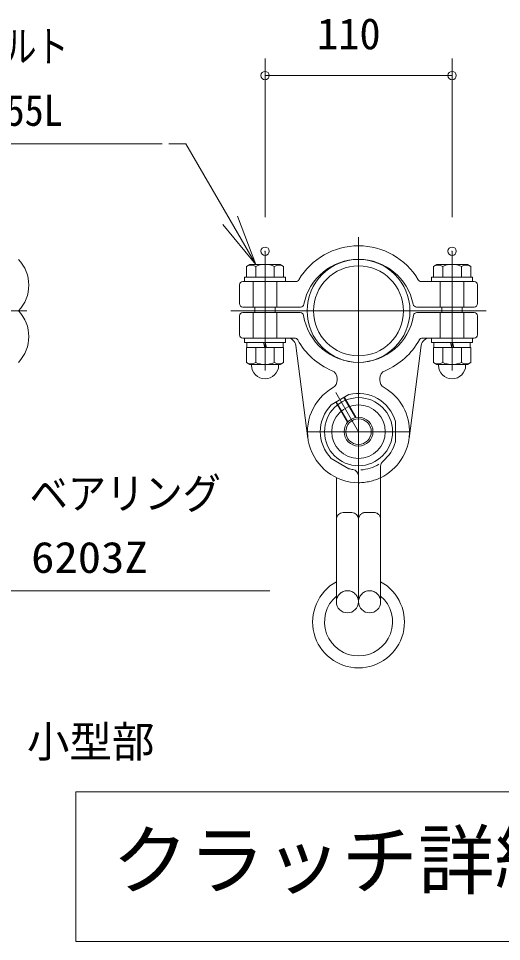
# Model space of a CAD drawing. Units: millimetres on the paper, scale 1:50, with parts at other scales. Extents: x 114 to 728, y 148 to 446.
# Drawn here: x 414.4 to 442.8, y 241.5 to 295.7 of the extents above; entities that cross this region are included whole.
import ezdxf
from ezdxf.enums import TextEntityAlignment as Align

# ---------------------------------------------------------------- set-up
doc = ezdxf.new("R2010")
doc.units = ezdxf.units.MM
doc.header["$PDMODE"] = 32
doc.header["$PDSIZE"] = 0.5
doc.linetypes.add('USER1', pattern=[50.8, 31.75, -6.35, 6.35, -6.35])
doc.linetypes.add('USER2', pattern=[19.05, 12.7, -6.35])
doc.layers.add('LY_5', color=2, linetype='Continuous', lineweight=18)
doc.layers.add('LY_6', color=7, linetype='Continuous', lineweight=0)
doc.styles.add('ＭＳ ゴシック', font='')
doc.styles.get('ＭＳ ゴシック').set_extended_font_data('MS Gothic')

# ---------------------------------------------------------------- blocks, each defined once
blk = doc.blocks.new('-002-_U2')
at = {"color": 7, "linetype": 'Continuous', "lineweight": 0}
for p, q in [((-1, 0.1667), (0, 0)), ((0, 0), (-1, 0)), ((-1, -0.1667), (0, 0))]:
    blk.add_line(p, q, dxfattribs=at)
blk = doc.blocks.new('-021-_DOTBLANK')
at = {"color": 7, "linetype": 'Continuous', "lineweight": 0}
blk.add_line((-0.5, 0), (-1, 0), dxfattribs=at)
blk.add_circle((0, 0), 0.5, dxfattribs=at)

msp = doc.modelspace()

# ---------------------------------------------------------------- linework, layer by layer
at = {"layer": 'LY_5', "color": 7, "linetype": 'USER1', "lineweight": 0}
for p, q in [((434.37, 282.847), (434.37, 278.272)), ((428.87, 282.022), (428.87, 275.022)), ((439.87, 282.022), (439.87, 275.022)), ((414.87, 278.522), (393.87, 278.522)), ((426.87, 278.522), (441.87, 278.522)), ((434.37, 278.772), (434.37, 267.939)), ((434.37, 271.422), (433.036, 273.733)), ((431.344, 271.422), (437.396, 271.422))]:
    msp.add_line(p, q, dxfattribs=at)
at = {"layer": 'LY_5'}
for p, q in [((427.773, 281.133), (427.97, 281.247)), ((427.773, 280.497), (427.773, 281.133)), ((429.77, 281.247), (427.97, 281.247)), ((428.321, 280.497), (428.321, 281.133)), ((429.418, 280.497), (429.418, 281.133)), ((429.967, 281.133), (429.77, 281.247)), ((429.967, 280.497), (429.967, 281.133)), ((438.773, 281.133), (438.97, 281.247)), ((438.773, 280.497), (438.773, 281.133)), ((440.77, 281.247), (438.97, 281.247)), ((439.321, 280.497), (439.321, 281.133)), ((440.418, 280.497), (440.418, 281.133)), ((440.967, 281.133), (440.77, 281.247)), ((440.967, 280.497), (440.967, 281.133)), ((427.67, 280.247), (427.67, 280.497)), ((427.67, 280.497), (430.07, 280.497)), ((427.773, 280.497), (429.967, 280.497)), ((430.07, 280.497), (430.07, 280.247)), ((438.67, 280.247), (438.67, 280.497)), ((438.67, 280.497), (441.07, 280.497)), ((438.773, 280.497), (440.967, 280.497)), ((441.07, 280.497), (441.07, 280.247)), ((427.67, 280.247), (430.07, 280.247)), ((438.67, 280.247), (441.07, 280.247)), ((428.27, 278.747), (428.27, 278.422)), ((429.47, 278.747), (429.47, 278.422)), ((439.27, 278.747), (439.27, 278.422)), ((440.47, 278.747), (440.47, 278.422)), ((427.67, 276.672), (427.67, 276.922)), ((427.67, 276.922), (430.07, 276.922)), ((430.07, 276.922), (430.07, 276.672)), ((438.67, 276.672), (438.67, 276.922)), ((438.67, 276.922), (441.07, 276.922)), ((441.07, 276.922), (441.07, 276.672)), ((427.67, 276.672), (430.07, 276.672)), ((427.773, 276.372), (427.773, 275.486)), ((427.773, 276.372), (429.967, 276.372)), ((427.795, 276.672), (427.795, 276.372)), ((427.795, 276.672), (429.945, 276.672)), ((427.795, 276.372), (429.945, 276.372)), ((428.321, 276.372), (428.321, 275.486)), ((428.853, 276.372), (428.773, 276.672)), ((428.967, 276.372), (428.887, 276.672)), ((429.418, 276.372), (429.418, 275.486)), ((429.945, 276.672), (429.945, 276.372)), ((429.967, 276.372), (429.967, 275.486)), ((438.67, 276.672), (441.07, 276.672)), ((438.773, 276.372), (438.773, 275.486)), ((438.773, 276.372), (440.967, 276.372)), ((438.795, 276.672), (438.795, 276.372)), ((438.795, 276.672), (440.945, 276.672)), ((438.795, 276.372), (440.945, 276.372)), ((439.321, 276.372), (439.321, 275.486)), ((439.853, 276.372), (439.773, 276.672)), ((439.967, 276.372), (439.887, 276.672)), ((440.418, 276.372), (440.418, 275.486)), ((440.945, 276.672), (440.945, 276.372)), ((440.967, 276.372), (440.967, 275.486)), ((427.773, 275.486), (427.97, 275.372)), ((427.97, 275.372), (429.77, 275.372)), ((428.07, 275.322), (428.07, 275.372)), ((429.67, 275.322), (429.67, 275.372)), ((429.967, 275.486), (429.77, 275.372)), ((438.773, 275.486), (438.97, 275.372)), ((438.97, 275.372), (440.77, 275.372)), ((439.07, 275.322), (439.07, 275.372)), ((440.67, 275.322), (440.67, 275.372)), ((440.967, 275.486), (440.77, 275.372))]:
    msp.add_line(p, q, dxfattribs=at)
at = {"layer": 'LY_5', "color": 7, "lineweight": 0}
for p, q in [((427.37, 280.047), (427.37, 278.947)), ((427.57, 280.247), (430.69, 280.247)), ((438.05, 280.247), (441.17, 280.247)), ((441.37, 280.047), (441.37, 278.947)), ((427.57, 278.747), (430.961, 278.747)), ((427.57, 278.422), (430.939, 278.422)), ((437.779, 278.747), (441.17, 278.747)), ((437.801, 278.422), (441.17, 278.422)), ((427.37, 278.222), (427.37, 277.122)), ((441.37, 278.222), (441.37, 277.122)), ((427.57, 276.922), (430.619, 276.922)), ((438.121, 276.922), (441.17, 276.922)), ((431.396, 271.03), (430.677, 276.487)), ((437.344, 271.03), (438.063, 276.487)), ((433.12, 274.545), (433.12, 274.453)), ((435.62, 274.545), (435.62, 274.453)), ((432.766, 273), (433.805, 273.6)), ((436.538, 272.022), (436.538, 270.822)), ((433.805, 269.244), (432.766, 269.844)), ((435.67, 269.389), (435.67, 261.422)), ((433.07, 268.718), (433.07, 261.422)), ((434.37, 268.802), (434.37, 261.422)), ((434.37, 268.422), (434.37, 261.422)), ((433.97, 266.672), (433.47, 266.672))]:
    msp.add_line(p, q, dxfattribs=at)
at = {"layer": 'LY_5', "color": 7, "linetype": 'USER2', "lineweight": 0}
for p, q in [((428.17, 280.247), (428.17, 278.747)), ((429.57, 280.247), (429.57, 278.747)), ((439.17, 280.247), (439.17, 278.747)), ((440.57, 280.247), (440.57, 278.747)), ((428.17, 278.422), (428.17, 276.922)), ((429.57, 278.422), (429.57, 276.922)), ((439.17, 278.422), (439.17, 276.922)), ((440.57, 278.422), (440.57, 276.922)), ((434.19, 272.253), (433.511, 273.43)), ((434.232, 272.261), (433.545, 273.45)), ((433.712, 271.961), (433.026, 273.15)), ((433.74, 271.993), (433.061, 273.17)), ((434.77, 266.672), (435.27, 266.672))]:
    msp.add_line(p, q, dxfattribs=at)
at = {"layer": 'LY_5', "color": 7}
for p, q in [((483.539, 250.256), (417.739, 250.256)), ((417.739, 250.256), (417.739, 241.456)), ((417.739, 241.456), (483.539, 241.456))]:
    msp.add_line(p, q, dxfattribs=at)
at = {"layer": 'LY_5'}
for centre, radius in [((434.37, 278.522), 3.025), ((434.37, 278.522), 2.645), ((434.37, 271.422), 1.575), ((434.37, 271.422), 0.85), ((434.37, 271.422), 0.75)]:
    msp.add_circle(centre, radius, dxfattribs=at)
at = {"layer": 'LY_5', "color": 7, "linetype": 'USER2', "lineweight": 0}
msp.add_circle((434.37, 271.422), 2, dxfattribs=at)
at = {"layer": 'LY_5', "color": 7, "lineweight": 0}
msp.add_circle((434.37, 271.422), 0.85, dxfattribs=at)
for centre, radius, start, end in [((434.37, 278.272), 4.075, 30.5821, 149.4179), ((434.37, 278.272), 3.275, 11.2006, 168.7994), ((427.57, 280.047), 0.2, 90, 180), ((430.69, 280.447), 0.2, 270, 329.4179), ((438.05, 280.447), 0.2, 210.5821, 270), ((441.17, 280.047), 0.2, 0, 90), ((427.57, 278.947), 0.2, 180, 270), ((430.961, 278.947), 0.2, 270, 348.7994), ((437.779, 278.947), 0.2, 191.2006, 270), ((441.17, 278.947), 0.2, 270, 0), ((427.57, 278.222), 0.2, 90, 180), ((430.939, 278.222), 0.2, 9.1067, 90), ((437.801, 278.222), 0.2, 90, 170.8933), ((441.17, 278.222), 0.2, 0, 90), ((434.37, 278.772), 3.275, 189.1067, 350.8933), ((427.57, 277.122), 0.2, 180, 270), ((430.181, 276.422), 0.5, 7.5002, 90), ((430.619, 276.722), 0.2, 28.6548, 90), ((434.37, 278.772), 4.075, 208.6549, 247.5105), ((434.37, 278.772), 4.075, 292.4895, 331.3451), ((438.121, 276.722), 0.2, 90, 151.3451), ((438.558, 276.422), 0.5, 90, 172.4998), ((441.17, 277.122), 0.2, 270, 0), ((432.62, 274.545), 0.5, 0, 67.5105), ((436.12, 274.545), 0.5, 112.4895, 180), ((434.37, 271.422), 3, 120, 270), ((432.62, 274.453), 0.5, 300, 0), ((436.12, 274.453), 0.5, 180, 240), ((434.37, 271.422), 3, 295.6793, 60), ((434.37, 271.422), 2.25, 15.466, 104.534), ((434.37, 271.422), 2.25, 135.466, 224.534), ((434.37, 271.422), 2.25, 309.9045, 344.534), ((436.07, 269.389), 0.4, 129.9045, 180), ((434.37, 271.422), 2.25, 255.466, 261.3184), ((433.97, 268.802), 0.4, 0, 81.3184), ((434.37, 271.422), 2.25, 273.4124, 301.908), ((433.47, 266.272), 0.4, 90, 180), ((433.97, 266.272), 0.4, 0, 90), ((433.72, 261.422), 0.65, 180, 0), ((435.02, 261.422), 0.65, 180, 0)]:
    msp.add_arc(centre, radius, start, end, dxfattribs=at)
at = {"layer": 'LY_5'}
for centre, radius, start, end in [((412.8, 280.034), 2.18, 316.071, 43.929), ((428.047, 280.658), 0.548, 60, 120), ((428.87, 279.867), 1.38, 66.5735, 113.4265), ((429.693, 280.658), 0.548, 60, 120), ((439.047, 280.658), 0.548, 60, 120), ((439.87, 279.867), 1.38, 66.5735, 113.4265), ((440.693, 280.658), 0.548, 60, 120), ((412.8, 277.009), 2.18, 316.071, 43.929), ((428.047, 275.961), 0.548, 240, 300), ((428.87, 275.322), 0.8, 180, 0), ((428.87, 276.752), 1.38, 246.5735, 293.4265), ((429.693, 275.961), 0.548, 240, 300), ((439.047, 275.961), 0.548, 240, 300), ((439.87, 275.322), 0.8, 180, 0), ((439.87, 276.752), 1.38, 246.5735, 293.4265), ((440.693, 275.961), 0.548, 240, 300), ((434.37, 260.239), 2.7, 118.7822, 61.2178), ((434.37, 260.239), 2, 130.5416, 49.4584)]:
    msp.add_arc(centre, radius, start, end, dxfattribs=at)
at = {"layer": 'LY_5', "color": 7, "linetype": 'USER2', "lineweight": 0}
for centre, radius, start, end in [((434.37, 271.422), 3, 270, 295.6793), ((434.77, 266.272), 0.4, 90, 180), ((435.27, 266.272), 0.4, 0, 90), ((433.72, 261.422), 0.65, 0, 180), ((435.02, 261.422), 0.65, 0, 180)]:
    msp.add_arc(centre, radius, start, end, dxfattribs=at)
at = {"layer": 'LY_6'}
for p, q in [((428.87, 284.022), (428.87, 293.347)), ((439.87, 284.022), (439.87, 293.347)), ((428.87, 292.347), (439.87, 292.347)), ((407.994, 288.347), (422.829, 288.347)), ((424.222, 288.347), (423.222, 288.347)), ((426.821, 283.845), (424.222, 288.347)), ((413.925, 262.072), (414.925, 262.072)), ((414.925, 262.072), (429.157, 262.072))]:
    msp.add_line(p, q, dxfattribs=at)
for p in [(439.87, 292.347), (428.87, 282.022), (439.87, 282.022)]:
    msp.add_point(p, dxfattribs=at)

# ---------------------------------------------------------------- block references
for name, p, xscale, yscale, rotation in [('-021-_DOTBLANK', (428.87, 292.347), 0.5, 0.5, 180), ('-002-_U2', (428.321, 281.247), 3, 3, 300)]:
    msp.add_blockref(name, p, dxfattribs=dict(at, xscale=xscale, yscale=yscale, rotation=rotation))
at = {"layer": 'LY_6', "xscale": 0.5, "yscale": 0.5}
msp.add_blockref('-021-_DOTBLANK', (439.87, 292.347), dxfattribs=at)

# ---------------------------------------------------------------- texts
at = {"layer": 'LY_5', "color": 7, "style": 'ＭＳ ゴシック'}
msp.add_text('クラッチ詳細図 S=1／10', height=3.299, dxfattribs=at).set_placement((419.87, 243.606), align=Align.BOTTOM_LEFT)
at = {"layer": 'LY_6', "style": 'ＭＳ ゴシック'}
for s, p in [('110', (431.931, 293.347)), ('小型部', (414.87, 251.736))]:
    msp.add_text(s, height=1.833, dxfattribs=at).set_placement(p, align=Align.BOTTOM_LEFT)
for s, width, p in [('六角ボルト', 0.75, (407.93, 292.597)), ('M12×55L', 0.9, (407.999, 288.847)), ('ベアリング', 0.9, (415.025, 266.322)), ('6203Z', 1.1, (415.115, 262.572))]:
    msp.add_text(s, height=1.833, dxfattribs=dict(at, width=width)).set_placement(p, align=Align.BOTTOM_LEFT)

doc.saveas('drawing.dxf')
